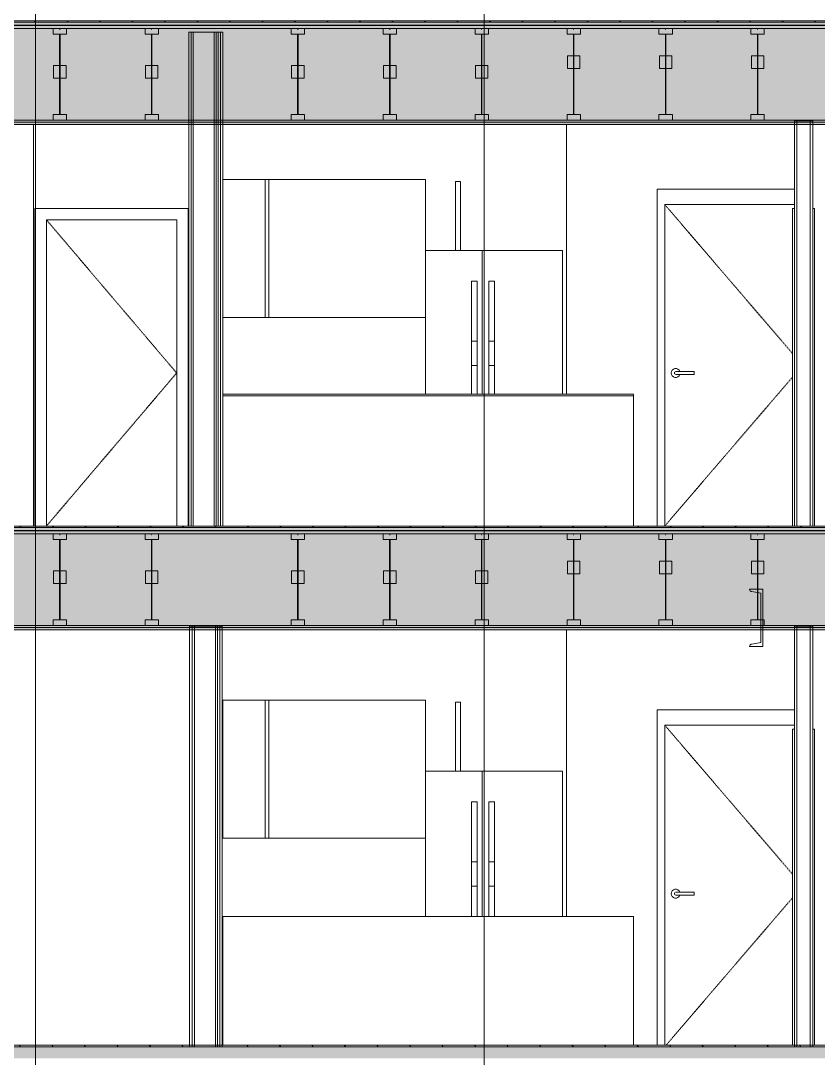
# Model space of a CAD drawing. Header units: inches. Extents: x -4168 to 1483, y -300 to 637.
# Drawn here: x -109.9 to 98.2, y -3 to 268 of the extents above; entities that cross this region are included whole.
import ezdxf

# ---------------------------------------------------------------- set-up
doc = ezdxf.new("R2010")
doc.units = ezdxf.units.IN
doc.header["$MEASUREMENT"] = 0
doc.linetypes.add('Dash 1_16_', pattern=[0.125, 0.0625, -0.0625])
doc.linetypes.add('Grid Line 1_2_', pattern=[0.875, 0.5, -0.125, 0.125, -0.125])
for name, color, linetype, lineweight in [('0-3', 55, 'Continuous', 9), ('0-5', 10, 'Continuous', 5), ('0-6', 253, 'Continuous', 9), ('A-CLNG-1', 251, 'Continuous', 5), ('A-CLNG-2', 13, 'Continuous', 9), ('A-CLNG-PATT-1', 45, 'Continuous', 9), ('A-DOOR-1', 253, 'Dash 1_16_', 9), ('A-DOOR-4', 7, 'Dash 1_16_', 9), ('A-DOOR-5', 7, 'Continuous', 9), ('A-DOOR-FRAM-2', 253, 'Continuous', 9), ('A-DOOR-FRAM-3', 7, 'Continuous', 9), ('A-FLOR-2', 8, 'Continuous', 5), ('A-FLOR-3', 251, 'Continuous', 5), ('A-FLOR-7', 192, 'Continuous', 9), ('A-FLOR-LEVL-1', 51, 'Grid Line 1_2_', 9), ('A-FLOR-MCUT-2', 51, 'Continuous', 9), ('A-FLOR-PATT-1', 45, 'Continuous', 9), ('A-WALL-1', 253, 'Continuous', 9), ('A-WALL-2', 53, 'Continuous', 13), ('A-WALL-3', 9, 'Continuous', 9), ('A-WALL-4', 250, 'Continuous', 13), ('G-ANNO-SYMB', 111, 'Continuous', 9), ('I-WALL-3', 7, 'Continuous', 9), ('I-WALL-4', 55, 'Continuous', 9), ('Q-CASE-2', 9, 'Continuous', 9), ('Q-SPCQ-1', 9, 'Continuous', 9), ('S-BEAM-2', 7, 'Continuous', 9), ('S-BEAM-3', 45, 'Continuous', 9), ('S-BEAM-4', 55, 'Continuous', 9)]:
    doc.layers.add(name, color=color, linetype=linetype, lineweight=lineweight)
pattern_1 = [(161.57, (100.2508, 147.113), (-3.8399538, -1.54e-05), [0, -27.322, 3.034, 0]), (18.43, (99.2908, 147.113), (-3.8399538, 1.54e-05), [0, -27.322, 3.034, 0]), (108.43, (100.2508, 147.113), (1.919622, -9.6005246), [9.106, -21.25]), (71.57, (99.2908, 147.113), (1.919622, 9.6005246), [9.106, -21.25])]
pattern_2 = [(135, (99.771, 146.633), (-4.24264, -4.24264), [])]
pattern_3 = [(0, (99.771, 146.633), (15.36, 3.84), [1.267, -10.253, 1.267, -10.253, -61.44]), (0, (99.771, 146.633), (15.36, 3.84), [-23.04, 1.267, -21.773, 1.267, -10.253, -26.88]), (0, (99.771, 146.633), (15.36, 3.84), [-57.6, 1.267, -6.413, 1.267, -17.933]), (120, (105.531, 148.553), (-11.005538, 11.38215), [1.267, -10.253, 1.267, -10.253, -61.44]), (120, (105.531, 148.553), (-11.005538, 11.38215), [-23.04, 1.267, -21.773, 1.267, -10.253, -26.88]), (120, (105.531, 148.553), (-11.005538, 11.38215), [-57.6, 1.267, -6.413, 1.267, -17.933]), (240, (107.451, 156.233), (-4.354462, -15.22215), [1.267, -10.253, 1.267, -10.253, -61.44]), (240, (107.451, 156.233), (-4.354462, -15.22215), [-23.04, 1.267, -21.773, 1.267, -10.253, -26.88]), (240, (107.451, 156.233), (-4.354462, -15.22215), [-57.6, 1.267, -6.413, 1.267, -17.933])]
pattern_4 = [(0, (99.771, 146.633), (0, 4.798), []), (315, (99.7708, 146.633), (4.798427, 0), [6.786, -6.786]), (45, (99.7708, 146.633), (4.798427, 0), [6.786, -6.786])]
pattern_5 = [(0, (99.771, 146.633), (30.72, 7.68), [1.267, -21.773, 1.267, -21.773, -122.88]), (0, (99.771, 146.633), (30.72, 7.68), [-46.08, 1.267, -44.813, 1.267, -21.773, -53.76]), (0, (99.771, 146.633), (30.72, 7.68), [-115.2, 1.267, -14.093, 1.267, -37.133]), (120, (111.291, 150.473), (-22.011075, 22.7643), [1.267, -21.773, 1.267, -21.773, -122.88]), (120, (111.291, 150.473), (-22.011075, 22.7643), [-46.08, 1.267, -44.813, 1.267, -21.773, -53.76]), (120, (111.291, 150.473), (-22.011075, 22.7643), [-115.2, 1.267, -14.093, 1.267, -37.133]), (240, (115.131, 165.833), (-8.708925, -30.4443), [1.267, -21.773, 1.267, -21.773, -122.88]), (240, (115.131, 165.833), (-8.708925, -30.4443), [-46.08, 1.267, -44.813, 1.267, -21.773, -53.76]), (240, (115.131, 165.833), (-8.708925, -30.4443), [-115.2, 1.267, -14.093, 1.267, -37.133])]

# ---------------------------------------------------------------- blocks, each defined once
blk = doc.blocks.new('SWING - SINGLE - FLUSH - SWING - FLUSH - 2-10 x 6-8 - PRIVACY-V67-BUILDING SECTION - EAST_WEST AT RAMP - LOOKING SOUTH')
at = {"layer": 'A-DOOR-1'}
for p in [(-11167.81, 216), (-11167.81, 136)]:
    blk.add_line(p, (-11133.81, 176), dxfattribs=at)
at = {"layer": 'A-DOOR-FRAM-2'}
for p, q in [((-11130.81, 219), (-11170.81, 219)), ((-11170.81, 219), (-11170.81, 136)), ((-11130.81, 136), (-11130.81, 219)), ((-11167.81, 136), (-11167.81, 216)), ((-11167.81, 216), (-11133.81, 216)), ((-11133.81, 216), (-11133.81, 136))]:
    blk.add_line(p, q, dxfattribs=at)
blk = doc.blocks.new('SWING - SINGLE - FLUSH - SWING - FLUSH - 2-10 x 6-8 - PRIVACY-V68-BUILDING SECTION - EAST_WEST AT RAMP - LOOKING SOUTH')
at = {"layer": 'A-DOOR-FRAM-2'}
for p, q in [((-10973.06, 0.37), (-10973.06, 83)), ((-10973.06, 83), (-10972.56, 83)), ((-10967.81, 83), (-10967.31, 83)), ((-10967.31, 83), (-10967.31, 0.37))]:
    blk.add_line(p, q, dxfattribs=at)
blk = doc.blocks.new('SWING - SINGLE - FLUSH - SWING - FLUSH - 2-10 x 6-8 - PRIVACY-V69-BUILDING SECTION - EAST_WEST AT RAMP - LOOKING SOUTH')
at = {"layer": 'A-DOOR-FRAM-2'}
for p, q in [((-10973.06, 136), (-10973.06, 219)), ((-10973.06, 219), (-10972.56, 219)), ((-10967.81, 219), (-10967.31, 219)), ((-10967.31, 219), (-10967.31, 136))]:
    blk.add_line(p, q, dxfattribs=at)
blk = doc.blocks.new('Cabinet Filler6 - Cabinet Filler-3870814-BUILDING SECTION - EAST_WEST AT RAMP - LOOKING SOUTH')
at = {"layer": 'A-WALL-3'}
for p, q in [((-11061, 90), (-11059.74, 90)), ((-11061, 90), (-11061, 72)), ((-11059.74, 72), (-11059.74, 90))]:
    blk.add_line(p, q, dxfattribs=at)
blk = doc.blocks.new('OD_CW_Upper Cabinet - OD_CW_Upper Cabinet-3856831-BUILDING SECTION - EAST_WEST AT RAMP - LOOKING SOUTH')
at = {"layer": 'Q-CASE-2'}
for p, q in [((-11110.75, 90.5), (-11121.75, 90.5)), ((-11121.75, 90.5), (-11121.75, 54.5)), ((-11109.75, 90.5), (-11110.75, 90.5)), ((-11110.75, 90.5), (-11110.75, 54.5)), ((-11110.75, 54.5), (-11110.75, 90.5)), ((-11109.75, 54.5), (-11109.75, 90.5)), ((-11121.75, 54.5), (-11110.75, 54.5)), ((-11110.75, 54.5), (-11109.75, 54.5))]:
    blk.add_line(p, q, dxfattribs=at)
blk = doc.blocks.new('Cabinet Filler14 - Cabinet Filler-3871102-BUILDING SECTION - EAST_WEST AT RAMP - LOOKING SOUTH')
at = {"layer": 'A-WALL-3'}
for p, q in [((-11061, 226), (-11059.74, 226)), ((-11061, 226), (-11061, 208)), ((-11059.74, 208), (-11059.74, 226))]:
    blk.add_line(p, q, dxfattribs=at)
blk = doc.blocks.new('OD_CW_Upper Cabinet - OD_CW_Upper Cabinet-V80-BUILDING SECTION - EAST_WEST AT RAMP - LOOKING SOUTH')
at = {"layer": 'Q-CASE-2'}
for p, q in [((-11110.75, 226.5), (-11121.75, 226.5)), ((-11109.75, 226.5), (-11110.75, 226.5)), ((-11110.75, 226.5), (-11110.75, 190.5)), ((-11110.75, 190.5), (-11110.75, 226.5)), ((-11109.75, 190.5), (-11109.75, 226.5)), ((-11121.75, 190.5), (-11110.75, 190.5)), ((-11110.75, 190.5), (-11109.75, 190.5))]:
    blk.add_line(p, q, dxfattribs=at)
blk = doc.blocks.new('OD_CW_Base Cabinet - OD_CW_Base Cabinet-3870381-BUILDING SECTION - EAST_WEST AT RAMP - LOOKING SOUTH')
at = {"layer": 'Q-CASE-2'}
for q in [(-11121.75, 170.5), (-11014.56, 170)]:
    blk.add_line((-11014.56, 170.5), q, dxfattribs=at)
blk = doc.blocks.new('OD_CW_Upper Cabinet - OD_CW_Upper Cabinet-3876458-BUILDING SECTION - EAST_WEST AT RAMP - LOOKING SOUTH')
at = {"layer": 'Q-CASE-2'}
for p, q in [((-11068.85, 90.5), (-11109.75, 90.5)), ((-11068.85, 72), (-11068.85, 90.5)), ((-11109.75, 54.5), (-11068.85, 54.5))]:
    blk.add_line(p, q, dxfattribs=at)
blk = doc.blocks.new('Refrigerator_-_Side-by-Side_6047 - 36_ X 30_-V82-BUILDING SECTION - EAST_WEST AT RAMP - LOOKING SOUTH')
at = {"layer": 'Q-SPCQ-1'}
for p, q in [((-11054.1, 72), (-11068.85, 72)), ((-11068.85, 72), (-11068.85, 34)), ((-11053.6, 72), (-11054.1, 72)), ((-11054.1, 34), (-11054.1, 72)), ((-11033.1, 72), (-11053.6, 72)), ((-11053.6, 72), (-11053.6, 34)), ((-11033.1, 34), (-11033.1, 72)), ((-11056.88, 48.29), (-11056.88, 64)), ((-11055.37, 64), (-11056.88, 64)), ((-11055.37, 64), (-11055.37, 48.29)), ((-11052.34, 48.29), (-11052.34, 64)), ((-11052.34, 64), (-11050.83, 64)), ((-11050.83, 64), (-11050.83, 48.29)), ((-11056.88, 41.94), (-11056.88, 48.29)), ((-11055.37, 48.29), (-11056.88, 48.29)), ((-11055.37, 48.29), (-11055.37, 41.94)), ((-11052.34, 41.94), (-11052.34, 48.29)), ((-11052.34, 48.29), (-11050.83, 48.29)), ((-11050.83, 48.29), (-11050.83, 41.94)), ((-11056.88, 34), (-11056.88, 41.94)), ((-11055.37, 41.94), (-11056.88, 41.94)), ((-11055.37, 41.94), (-11055.37, 34)), ((-11052.34, 34), (-11052.34, 41.94)), ((-11052.34, 41.94), (-11050.83, 41.94)), ((-11050.83, 41.94), (-11050.83, 34))]:
    blk.add_line(p, q, dxfattribs=at)
blk = doc.blocks.new('Refrigerator_-_Side-by-Side_6047 - 36_ X 30_-V84-BUILDING SECTION - EAST_WEST AT RAMP - LOOKING SOUTH')
at = {"layer": 'Q-SPCQ-1'}
for p, q in [((-11054.1, 208), (-11068.85, 208)), ((-11068.85, 208), (-11068.85, 170.5)), ((-11053.6, 208), (-11054.1, 208)), ((-11054.1, 170.5), (-11054.1, 208)), ((-11033.1, 208), (-11053.6, 208)), ((-11053.6, 208), (-11053.6, 170.5)), ((-11033.1, 170.5), (-11033.1, 208)), ((-11056.88, 184.29), (-11056.88, 200)), ((-11055.37, 200), (-11056.88, 200)), ((-11055.37, 200), (-11055.37, 184.29)), ((-11052.34, 184.29), (-11052.34, 200)), ((-11052.34, 200), (-11050.83, 200)), ((-11050.83, 200), (-11050.83, 184.29)), ((-11056.88, 177.94), (-11056.88, 184.29)), ((-11055.37, 184.29), (-11056.88, 184.29)), ((-11055.37, 184.29), (-11055.37, 177.94)), ((-11052.34, 177.94), (-11052.34, 184.29)), ((-11052.34, 184.29), (-11050.83, 184.29)), ((-11050.83, 184.29), (-11050.83, 177.94)), ((-11056.88, 170.5), (-11056.88, 177.94)), ((-11055.37, 177.94), (-11056.88, 177.94)), ((-11055.37, 177.94), (-11055.37, 170.5)), ((-11052.34, 170.5), (-11052.34, 177.94)), ((-11052.34, 177.94), (-11050.83, 177.94)), ((-11050.83, 177.94), (-11050.83, 170.5))]:
    blk.add_line(p, q, dxfattribs=at)
blk = doc.blocks.new('CTR - 1st Phase - Unit Layouts_rvt-2-BUILDING SECTION - EAST_WEST AT RAMP - LOOKING SOUTH')
at = {"layer": 'A-WALL-1'}
for p, q in [((-10967.81, 241.87), (-10972.56, 241.87)), ((-10972.56, 241.87), (-10972.56, 136)), ((-10967.81, 136), (-10967.81, 241.87)), ((-10972.56, 136), (-10967.81, 136)), ((-10967.81, 109.87), (-10972.56, 109.87)), ((-10972.56, 109.87), (-10972.56, 0)), ((-10967.81, 0), (-10967.81, 109.87)), ((-10972.56, 0), (-10967.81, 0))]:
    blk.add_line(p, q, dxfattribs=at)
at = {"layer": 'A-WALL-2'}
for p, q in [((-10971.94, 241.87), (-10971.94, 136)), ((-10968.44, 241.87), (-10968.44, 136)), ((-10971.94, 109.87), (-10971.94, 0)), ((-10968.44, 109.87), (-10968.44, 0))]:
    blk.add_line(p, q, dxfattribs=at)
at = {"layer": 'A-WALL-3'}
for p, q in [((-11171.19, 136), (-11171.19, 240.87)), ((-11014.56, 170), (-11121.75, 170)), ((-11014.56, 136), (-11014.56, 170)), ((-11014.56, 34), (-11121.75, 34)), ((-11121.75, 34), (-11121.75, 0.37)), ((-11014.56, 0.37), (-11014.56, 34))]:
    blk.add_line(p, q, dxfattribs=at)
at = {"layer": '0-6'}
for name, p in [('OD_CW_Upper Cabinet - OD_CW_Upper Cabinet-V80-BUILDING SECTION - EAST_WEST AT RAMP - LOOKING SOUTH', (0, 0)), ('OD_CW_Upper Cabinet - OD_CW_Upper Cabinet-3876458-BUILDING SECTION - EAST_WEST AT RAMP - LOOKING SOUTH', (0, 136)), ('Cabinet Filler14 - Cabinet Filler-3871102-BUILDING SECTION - EAST_WEST AT RAMP - LOOKING SOUTH', (0, 0)), ('SWING - SINGLE - FLUSH - SWING - FLUSH - 2-10 x 6-8 - PRIVACY-V67-BUILDING SECTION - EAST_WEST AT RAMP - LOOKING SOUTH', (0, 0)), ('SWING - SINGLE - FLUSH - SWING - FLUSH - 2-10 x 6-8 - PRIVACY-V69-BUILDING SECTION - EAST_WEST AT RAMP - LOOKING SOUTH', (0, 0)), ('Refrigerator_-_Side-by-Side_6047 - 36_ X 30_-V84-BUILDING SECTION - EAST_WEST AT RAMP - LOOKING SOUTH', (0, 0)), ('OD_CW_Base Cabinet - OD_CW_Base Cabinet-3870381-BUILDING SECTION - EAST_WEST AT RAMP - LOOKING SOUTH', (0, 0)), ('OD_CW_Upper Cabinet - OD_CW_Upper Cabinet-3856831-BUILDING SECTION - EAST_WEST AT RAMP - LOOKING SOUTH', (0, 0)), ('OD_CW_Upper Cabinet - OD_CW_Upper Cabinet-3876458-BUILDING SECTION - EAST_WEST AT RAMP - LOOKING SOUTH', (0, 0)), ('Cabinet Filler6 - Cabinet Filler-3870814-BUILDING SECTION - EAST_WEST AT RAMP - LOOKING SOUTH', (0, 0)), ('SWING - SINGLE - FLUSH - SWING - FLUSH - 2-10 x 6-8 - PRIVACY-V68-BUILDING SECTION - EAST_WEST AT RAMP - LOOKING SOUTH', (0, 0)), ('Refrigerator_-_Side-by-Side_6047 - 36_ X 30_-V82-BUILDING SECTION - EAST_WEST AT RAMP - LOOKING SOUTH', (0, 0))]:
    blk.add_blockref(name, p, dxfattribs=at)
blk = doc.blocks.new('HOLLOW METAL - UNIT DOOR-V90-BUILDING SECTION - EAST_WEST AT RAMP - LOOKING SOUTH')
at = {"layer": 'A-DOOR-4'}
for p, q in [((-11006.44, 84), (-10973.06, 45.06)), ((-10973.06, 38.94), (-11006.12, 0.37))]:
    blk.add_line(p, q, dxfattribs=at)
at = {"layer": 'A-DOOR-5'}
for p, q in [((-11006.44, 84), (-11006.44, 0.37)), ((-10972.56, 84), (-11006.44, 84)), ((-10998.76, 40.39), (-11002.9, 40.39)), ((-11002.9, 39.61), (-10998.76, 39.61)), ((-10998.76, 40.39), (-10998.76, 40)), ((-10998.76, 40), (-10998.76, 39.61))]:
    blk.add_line(p, q, dxfattribs=at)
at = {"layer": 'A-DOOR-5', "flags": 128}
for points in [[(-11002.9, 40.39), (-11002.92, 40.39), (-11002.94, 40.39), (-11002.97, 40.39), (-11002.99, 40.39), (-11003.01, 40.39), (-11003.04, 40.39), (-11003.06, 40.39), (-11003.08, 40.39), (-11003.1, 40.39), (-11003.13, 40.39), (-11003.15, 40.39), (-11003.17, 40.39), (-11003.19, 40.39), (-11003.21, 40.39), (-11003.23, 40.39), (-11003.25, 40.39), (-11003.27, 40.39), (-11003.29, 40.39), (-11003.3, 40.39), (-11003.32, 40.39), (-11003.34, 40.39), (-11003.35, 40.39), (-11003.37, 40.39), (-11003.38, 40.39), (-11003.39, 40.39), (-11003.41, 40.39), (-11003.42, 40.39), (-11003.43, 40.39), (-11003.44, 40.39), (-11003.45, 40.39), (-11003.45, 40.39), (-11003.46, 40.39), (-11003.47, 40.39), (-11003.47, 40.39), (-11003.48, 40.39), (-11003.48, 40.39), (-11003.48, 40.39), (-11003.49, 40.39), (-11003.49, 40.39)], [(-11003.49, 39.61), (-11003.49, 39.61), (-11003.48, 39.61), (-11003.48, 39.61), (-11003.48, 39.61), (-11003.47, 39.61), (-11003.47, 39.61), (-11003.46, 39.61), (-11003.46, 39.61), (-11003.45, 39.61), (-11003.44, 39.61), (-11003.43, 39.61), (-11003.42, 39.61), (-11003.41, 39.61), (-11003.4, 39.61), (-11003.38, 39.61), (-11003.37, 39.61), (-11003.35, 39.61), (-11003.34, 39.61), (-11003.32, 39.61), (-11003.31, 39.61), (-11003.29, 39.61), (-11003.27, 39.61), (-11003.25, 39.61), (-11003.23, 39.61), (-11003.21, 39.61), (-11003.19, 39.61), (-11003.17, 39.61), (-11003.15, 39.61), (-11003.13, 39.61), (-11003.11, 39.61), (-11003.09, 39.61), (-11003.07, 39.61), (-11003.04, 39.61), (-11003.02, 39.61), (-11003, 39.61), (-11002.97, 39.61), (-11002.95, 39.61), (-11002.93, 39.61), (-11002.9, 39.61), (-11002.9, 39.61)]]:
    blk.add_lwpolyline(points, dxfattribs=at)
at = {"layer": 'A-DOOR-5'}
for centre, radius, start, end in [((-11003.58, 40), 1.18, 19.6343, 180), ((-11003.58, 40), 1.18, 180, 340.4367), ((-11003.49, 40), 0.394, 150, 180), ((-11003.49, 40), 0.394, 180, 210), ((-11003.49, 40), 0.394, 95.4799, 105), ((-11003.49, 40), 0.394, 255, 264.5201)]:
    blk.add_arc(centre, radius, start, end, dxfattribs=at)
at = {"layer": 'A-DOOR-FRAM-3'}
for p, q in [((-11008.44, 88), (-11008.44, 0.37)), ((-10972.56, 88), (-11008.44, 88)), ((-11006.44, 0.37), (-11006.44, 84)), ((-11006.44, 84), (-10972.56, 84))]:
    blk.add_line(p, q, dxfattribs=at)
blk = doc.blocks.new('HOLLOW METAL - UNIT DOOR-2191977-BUILDING SECTION - EAST_WEST AT RAMP - LOOKING SOUTH')
at = {"layer": 'A-DOOR-4'}
for p, q in [((-11006.44, 352), (-10973.06, 313.06)), ((-10973.06, 306.94), (-11006.44, 268))]:
    blk.add_line(p, q, dxfattribs=at)
at = {"layer": 'A-DOOR-5'}
for p, q in [((-11006.44, 352), (-11006.44, 268)), ((-10972.56, 352), (-11006.44, 352)), ((-10998.76, 308.39), (-11002.9, 308.39)), ((-11002.9, 307.61), (-10998.76, 307.61)), ((-10998.76, 308.39), (-10998.76, 308)), ((-10998.76, 308), (-10998.76, 307.61))]:
    blk.add_line(p, q, dxfattribs=at)
at = {"layer": 'A-DOOR-5', "flags": 128}
for points in [[(-11002.9, 308.39), (-11002.92, 308.39), (-11002.94, 308.39), (-11002.97, 308.39), (-11002.99, 308.39), (-11003.01, 308.39), (-11003.04, 308.39), (-11003.06, 308.39), (-11003.08, 308.39), (-11003.1, 308.39), (-11003.13, 308.39), (-11003.15, 308.39), (-11003.17, 308.39), (-11003.19, 308.39), (-11003.21, 308.39), (-11003.23, 308.39), (-11003.25, 308.39), (-11003.27, 308.39), (-11003.29, 308.39), (-11003.3, 308.39), (-11003.32, 308.39), (-11003.34, 308.39), (-11003.35, 308.39), (-11003.37, 308.39), (-11003.38, 308.39), (-11003.39, 308.39), (-11003.41, 308.39), (-11003.42, 308.39), (-11003.43, 308.39), (-11003.44, 308.39), (-11003.45, 308.39), (-11003.45, 308.39), (-11003.46, 308.39), (-11003.47, 308.39), (-11003.47, 308.39), (-11003.48, 308.39), (-11003.48, 308.39), (-11003.48, 308.39), (-11003.49, 308.39), (-11003.49, 308.39)], [(-11003.49, 307.61), (-11003.49, 307.61), (-11003.48, 307.61), (-11003.48, 307.61), (-11003.48, 307.61), (-11003.47, 307.61), (-11003.47, 307.61), (-11003.46, 307.61), (-11003.46, 307.61), (-11003.45, 307.61), (-11003.44, 307.61), (-11003.43, 307.61), (-11003.42, 307.61), (-11003.41, 307.61), (-11003.4, 307.61), (-11003.38, 307.61), (-11003.37, 307.61), (-11003.35, 307.61), (-11003.34, 307.61), (-11003.32, 307.61), (-11003.31, 307.61), (-11003.29, 307.61), (-11003.27, 307.61), (-11003.25, 307.61), (-11003.23, 307.61), (-11003.21, 307.61), (-11003.19, 307.61), (-11003.17, 307.61), (-11003.15, 307.61), (-11003.13, 307.61), (-11003.11, 307.61), (-11003.09, 307.61), (-11003.07, 307.61), (-11003.04, 307.61), (-11003.02, 307.61), (-11003, 307.61), (-11002.97, 307.61), (-11002.95, 307.61), (-11002.93, 307.61), (-11002.9, 307.61), (-11002.9, 307.61)]]:
    blk.add_lwpolyline(points, dxfattribs=at)
at = {"layer": 'A-DOOR-5'}
for centre, radius, start, end in [((-11003.58, 308), 1.18, 19.6343, 180), ((-11003.58, 308), 1.18, 180, 340.4367), ((-11003.49, 308), 0.394, 150, 180), ((-11003.49, 308), 0.394, 180, 210), ((-11003.49, 308), 0.394, 95.4799, 105), ((-11003.49, 308), 0.394, 255, 264.5201)]:
    blk.add_arc(centre, radius, start, end, dxfattribs=at)
at = {"layer": 'A-DOOR-FRAM-3'}
for p, q in [((-11008.44, 356), (-11008.44, 268)), ((-10972.56, 356), (-11008.44, 356)), ((-11006.44, 268), (-11006.44, 352)), ((-11006.44, 352), (-10972.56, 352))]:
    blk.add_line(p, q, dxfattribs=at)
blk = doc.blocks.new('CTR - 1st Phase - Common Walls_rvt-2-BUILDING SECTION - EAST_WEST AT RAMP - LOOKING SOUTH')
at = {"layer": 'A-WALL-4'}
for p, q in [((-11130, 265), (-11130, 136)), ((-11129.5, 265), (-11129.5, 136)), ((-11124, 265), (-11124, 136)), ((-11123.5, 265), (-11123.5, 136)), ((-11123, 265), (-11123, 136)), ((-11122.38, 265), (-11122.38, 136)), ((-11129.81, 109.87), (-11129.81, 0)), ((-11129.19, 109.87), (-11129.19, 0)), ((-11123.69, 109.87), (-11123.69, 0)), ((-11123.19, 109.87), (-11123.19, 0)), ((-11122.56, 109.87), (-11122.56, 0))]:
    blk.add_line(p, q, dxfattribs=at)
at = {"layer": 'I-WALL-3'}
for p, q in [((-11121.75, 265), (-11130.63, 265)), ((-11130.63, 265), (-11130.63, 136)), ((-11121.75, 136), (-11121.75, 265)), ((-11130.63, 136), (-11121.75, 136)), ((-11121.94, 109.87), (-11130.44, 109.87)), ((-11130.44, 109.87), (-11130.44, 0)), ((-11121.94, 0), (-11121.94, 109.87)), ((-11130.44, 0), (-11121.94, 0))]:
    blk.add_line(p, q, dxfattribs=at)
at = {"layer": 'I-WALL-4'}
for p, q in [((-11032.1, 170.5), (-11032.1, 240.87)), ((-11008.44, 136), (-11008.44, 224)), ((-11008.44, 224), (-10972.56, 224)), ((-11032.1, 34), (-11032.1, 108.87)), ((-11008.44, 0.37), (-11008.44, 88)), ((-11008.44, 88), (-10972.56, 88))]:
    blk.add_line(p, q, dxfattribs=at)
at = {"layer": '0-3'}
for name, p in [('HOLLOW METAL - UNIT DOOR-2191977-BUILDING SECTION - EAST_WEST AT RAMP - LOOKING SOUTH', (0, -132)), ('HOLLOW METAL - UNIT DOOR-V90-BUILDING SECTION - EAST_WEST AT RAMP - LOOKING SOUTH', (0, 0))]:
    blk.add_blockref(name, p, dxfattribs=at)
blk = doc.blocks.new('TRUSS - 24_-2435410-BUILDING SECTION - EAST_WEST AT RAMP - LOOKING SOUTH')
at = {"layer": 'S-BEAM-2'}
for p, q in [((-11100.44, 134), (-11103.94, 134)), ((-11103.94, 134), (-11103.94, 132.5)), ((-11100.44, 132.5), (-11100.44, 134)), ((-11103.94, 132.5), (-11100.44, 132.5)), ((-11100.56, 124.3), (-11103.81, 124.3)), ((-11103.81, 124.3), (-11103.81, 121.04)), ((-11100.56, 121.04), (-11100.56, 124.3)), ((-11103.81, 121.04), (-11100.56, 121.04)), ((-11100.44, 111.5), (-11103.94, 111.5)), ((-11103.94, 111.5), (-11103.94, 110)), ((-11100.44, 110), (-11100.44, 111.5)), ((-11103.94, 110), (-11100.44, 110))]:
    blk.add_line(p, q, dxfattribs=at)
at = {"layer": 'S-BEAM-4'}
for p, q in [((-11102.25, 133.75), (-11102.13, 133.75)), ((-11102.25, 111.5), (-11102.25, 132.5)), ((-11102.13, 132.5), (-11102.13, 111.5))]:
    blk.add_line(p, q, dxfattribs=at)
blk = doc.blocks.new('TRUSS - 24_-2435448-BUILDING SECTION - EAST_WEST AT RAMP - LOOKING SOUTH')
at = {"layer": 'S-BEAM-2'}
for p, q in [((-11028.44, 134), (-11031.94, 134)), ((-11031.94, 134), (-11031.94, 132.5)), ((-11028.44, 132.5), (-11028.44, 134)), ((-11031.94, 132.5), (-11028.44, 132.5)), ((-11028.56, 126.83), (-11031.81, 126.83)), ((-11031.81, 126.83), (-11031.81, 123.57)), ((-11028.56, 123.57), (-11028.56, 126.83)), ((-11031.81, 123.57), (-11028.56, 123.57)), ((-11028.44, 111.5), (-11031.94, 111.5)), ((-11031.94, 111.5), (-11031.94, 110)), ((-11028.44, 110), (-11028.44, 111.5)), ((-11031.94, 110), (-11028.44, 110))]:
    blk.add_line(p, q, dxfattribs=at)
at = {"layer": 'S-BEAM-4'}
for p, q in [((-11030.25, 133.75), (-11030.13, 133.75)), ((-11030.25, 111.5), (-11030.25, 132.5)), ((-11030.13, 132.5), (-11030.13, 111.5))]:
    blk.add_line(p, q, dxfattribs=at)
blk = doc.blocks.new('TRUSS - 24_-V98-BUILDING SECTION - EAST_WEST AT RAMP - LOOKING SOUTH')
at = {"layer": 'S-BEAM-2'}
for p, q in [((-10355.64, 134), (-10355.64, 132.5)), ((-10352.14, 134), (-10355.64, 134)), ((-10352.14, 132.5), (-10352.14, 134)), ((-10355.64, 132.5), (-10352.14, 132.5)), ((-10352.26, 126.83), (-10355.51, 126.83)), ((-10355.51, 126.83), (-10355.51, 123.57)), ((-10352.26, 123.57), (-10352.26, 126.83)), ((-10355.51, 123.57), (-10352.26, 123.57)), ((-10355.64, 111.5), (-10355.64, 110)), ((-10352.14, 111.5), (-10355.64, 111.5)), ((-10352.14, 110), (-10352.14, 111.5)), ((-10355.64, 110), (-10352.14, 110))]:
    blk.add_line(p, q, dxfattribs=at)
at = {"layer": 'S-BEAM-4'}
for p, q in [((-10353.83, 133.75), (-10353.95, 133.75)), ((-10353.95, 132.5), (-10353.95, 111.5)), ((-10353.83, 111.5), (-10353.83, 132.5))]:
    blk.add_line(p, q, dxfattribs=at)
blk = doc.blocks.new('TRUSS - 24_-V99-BUILDING SECTION - EAST_WEST AT RAMP - LOOKING SOUTH')
at = {"layer": 'S-BEAM-2'}
for p, q in [((-10427.64, 134), (-10427.64, 132.5)), ((-10424.14, 134), (-10427.64, 134)), ((-10424.14, 132.5), (-10424.14, 134)), ((-10427.64, 132.5), (-10424.14, 132.5)), ((-10424.26, 124.3), (-10427.51, 124.3)), ((-10427.51, 124.3), (-10427.51, 121.04)), ((-10424.26, 121.04), (-10424.26, 124.3)), ((-10427.51, 121.04), (-10424.26, 121.04)), ((-10427.64, 111.5), (-10427.64, 110)), ((-10424.14, 111.5), (-10427.64, 111.5)), ((-10424.14, 110), (-10424.14, 111.5)), ((-10427.64, 110), (-10424.14, 110))]:
    blk.add_line(p, q, dxfattribs=at)
at = {"layer": 'S-BEAM-4'}
for p, q in [((-10425.83, 133.75), (-10425.95, 133.75)), ((-10425.95, 132.5), (-10425.95, 111.5)), ((-10425.83, 111.5), (-10425.83, 132.5))]:
    blk.add_line(p, q, dxfattribs=at)
blk = doc.blocks.new('C-Channel - C15X40-1983265-BUILDING SECTION - EAST_WEST AT RAMP - LOOKING SOUTH')
at = {"layer": 'S-BEAM-3'}
h = blk.add_hatch(dxfattribs=at)
h.set_pattern_fill('FP_32', color=256, style=0, pattern_type=2)
h.set_pattern_definition([(45, (-10964.796, 146.633), (-9.5035, 9.5035), []), (45, (-10964.796, 161.033), (-9.5035, 9.5035), [])])
h.paths.add_polyline_path([(-10984.31, 104.54), (-10980.79, 104.54), (-10980.79, 108.87), (-10981.31, 108.87), (-10981.31, 105.56), (-10983.66, 105.19), (-10984.12, 105)], flags=0)
at = {"layer": 'S-BEAM-2'}
for p, q in [((-10980.79, 119.54), (-10984.31, 119.54)), ((-10980.79, 104.54), (-10980.79, 119.54)), ((-10983.66, 118.89), (-10981.31, 118.52)), ((-10981.31, 118.52), (-10981.31, 105.56)), ((-10984.31, 104.54), (-10980.79, 104.54)), ((-10981.31, 105.56), (-10983.66, 105.19))]:
    blk.add_line(p, q, dxfattribs=at)
for centre, start, end in [((-10983.66, 119.54), 180, 270), ((-10983.66, 104.54), 90, 180)]:
    blk.add_arc(centre, 0.65, start, end, dxfattribs=at)
blk = doc.blocks.new('CTR - 1st Phase - Structure_rvt-2-BUILDING SECTION - EAST_WEST AT RAMP - LOOKING SOUTH')
at = {"layer": '0-3'}
for name, p in [('TRUSS - 24_-2435410-BUILDING SECTION - EAST_WEST AT RAMP - LOOKING SOUTH', (-62.13, 132)), ('TRUSS - 24_-2435410-BUILDING SECTION - EAST_WEST AT RAMP - LOOKING SOUTH', (-38.13, 132)), ('TRUSS - 24_-V99-BUILDING SECTION - EAST_WEST AT RAMP - LOOKING SOUTH', (-676.3, 132)), ('TRUSS - 24_-V99-BUILDING SECTION - EAST_WEST AT RAMP - LOOKING SOUTH', (-652.3, 132)), ('TRUSS - 24_-V99-BUILDING SECTION - EAST_WEST AT RAMP - LOOKING SOUTH', (-628.3, 132)), ('TRUSS - 24_-V98-BUILDING SECTION - EAST_WEST AT RAMP - LOOKING SOUTH', (-676.3, 132)), ('TRUSS - 24_-V98-BUILDING SECTION - EAST_WEST AT RAMP - LOOKING SOUTH', (-652.3, 132)), ('TRUSS - 24_-V98-BUILDING SECTION - EAST_WEST AT RAMP - LOOKING SOUTH', (-628.3, 132)), ('TRUSS - 24_-2435410-BUILDING SECTION - EAST_WEST AT RAMP - LOOKING SOUTH', (-62.13, 0)), ('TRUSS - 24_-2435410-BUILDING SECTION - EAST_WEST AT RAMP - LOOKING SOUTH', (-38.13, 0)), ('TRUSS - 24_-2435410-BUILDING SECTION - EAST_WEST AT RAMP - LOOKING SOUTH', (0, 0)), ('TRUSS - 24_-2435410-BUILDING SECTION - EAST_WEST AT RAMP - LOOKING SOUTH', (24, 0)), ('TRUSS - 24_-2435410-BUILDING SECTION - EAST_WEST AT RAMP - LOOKING SOUTH', (48, 0)), ('TRUSS - 24_-2435448-BUILDING SECTION - EAST_WEST AT RAMP - LOOKING SOUTH', (0, 0)), ('TRUSS - 24_-2435448-BUILDING SECTION - EAST_WEST AT RAMP - LOOKING SOUTH', (24, 0)), ('TRUSS - 24_-2435448-BUILDING SECTION - EAST_WEST AT RAMP - LOOKING SOUTH', (48, 0)), ('C-Channel - C15X40-1983265-BUILDING SECTION - EAST_WEST AT RAMP - LOOKING SOUTH', (0, 0))]:
    blk.add_blockref(name, p, dxfattribs=at)

msp = doc.modelspace()

# ---------------------------------------------------------------- hatches: boundary and pattern name
at = {"layer": 'A-CLNG-1'}
h = msp.add_hatch(color=256, dxfattribs=at)
h.paths.add_polyline_path([(-774.6726, 109.5), (-774.6226, 109.5), (-774.6226, 110), (-774.6726, 109.9995)], flags=0)
h.paths.add_polyline_path([(-814.2351, 109.5), (-814.2351, 110), (-814.8601, 110), (-814.8601, 109.5)], flags=0)
h.paths.add_polyline_path([(-1017.1241, 109.5), (-818.3601, 109.5), (-818.3601, 110), (-1017.1241, 110)], flags=0)
h.paths.add_polyline_path([(874.3335, 109.5), (1047.479, 109.5), (1047.4774, 110), (-366.4226, 110), (-366.4226, 109.5), (874.1123, 109.5)], flags=0)
at = {"layer": 'A-CLNG-PATT-1'}
h = msp.add_hatch(dxfattribs=at)
h.set_pattern_fill('FP_24', color=256, style=0, pattern_type=2)
h.set_pattern_definition(pattern_5)
h.paths.add_polyline_path([(-774.6226, 108.875), (-774.6226, 109.5), (-774.6726, 109.4994), (-774.6726, 108.875)], flags=0)
h.paths.add_polyline_path([(-814.2351, 108.875), (-814.2351, 109.5), (-814.8601, 109.5), (-814.8601, 108.875)], flags=0)
h.paths.add_polyline_path([(-1017.1226, 108.875), (-818.3601, 108.875), (-818.3601, 109.5), (-1017.1241, 109.5), (-1017.1241, 108.875)], flags=0)
h.paths.add_polyline_path([(915.8945, 108.875), (1047.479, 108.875), (1047.4774, 109.5), (-366.4226, 109.5), (-366.4226, 108.875), (915.0897, 108.875)], flags=0)
at = {"layer": 'A-FLOR-2'}
h = msp.add_hatch(color=256, dxfattribs=at)
h.paths.add_polyline_path([(-640.8351, 266.75), (-488.8726, 266.75), (-488.8726, 266.875), (-1045.7726, 266.875), (-1045.7726, 266.75), (-643.8081, 266.75)], flags=0)
h.paths.add_polyline_path([(662.3851, 266.75), (1076.1274, 266.75), (1076.1274, 266.875), (-365.9976, 266.875), (-365.9976, 266.75), (134.9788, 266.75), (657.4561, 266.75)], flags=0)
h = msp.add_hatch(color=256, dxfattribs=at)
h.paths.add_polyline_path([(-869.7436, 134.75), (-774.4226, 134.75), (-774.4226, 134.875), (-1045.7726, 134.875), (-1045.7726, 134.75), (-978.9823, 134.75), (-886.154, 134.75)], flags=0)
h.paths.add_polyline_path([(756.0367, 134.75), (1076.1274, 134.75), (1076.1274, 134.875), (568.7335, 134.875), (-365.9976, 134.875), (-365.9976, 134.75), (125.1207, 134.75), (720.4149, 134.75)], flags=0)
at = {"layer": 'A-FLOR-3'}
h = msp.add_hatch(color=256, dxfattribs=at)
h.paths.add_polyline_path([(-589.5888, 241.5), (-488.8726, 241.5), (-488.8726, 242), (-682.6226, 242), (-682.6226, 241.5), (-594.0476, 241.5)], flags=0)
h.paths.add_polyline_path([(-1045.1476, 241.5), (-828.3726, 241.5), (-828.3726, 241.875), (-824.8726, 241.875), (-824.8726, 241.5), (-688.1226, 241.5), (-688.1226, 242), (-1045.7726, 242), (-1045.7726, 241.5)], flags=0)
h.paths.add_polyline_path([(-91.7566, 241.5), (1076.1274, 241.5), (1076.1274, 242), (-365.9976, 242), (-365.9976, 241.5), (-101.6147, 241.5)], flags=0)
at = {"layer": 'A-FLOR-PATT-1'}
h = msp.add_hatch(dxfattribs=at)
h.set_pattern_fill('FP_20', color=256, style=0, pattern_type=2)
h.set_pattern_definition(pattern_1)
h.paths.add_polyline_path([(-1045.7726, 242), (-488.8726, 242), (-488.8726, 266), (-1051.2726, 266), (-1051.2726, 242)], flags=0)
h.paths.add_polyline_path([(682.1013, 242), (1081.6274, 242), (1081.6274, 266), (-365.9976, 266), (-365.9976, 242), (677.1722, 242)], flags=0)
h = msp.add_hatch(dxfattribs=at)
h.set_pattern_fill('FP_22', color=256, style=0, pattern_type=2)
h.set_pattern_definition(pattern_3)
h.paths.add_polyline_path([(-594.5178, 266.875), (-488.8726, 266.875), (-488.8726, 267.625), (-1045.7726, 267.6246), (-1045.7726, 266.875), (-604.3759, 266.875)], flags=0)
h.paths.add_polyline_path([(657.4561, 266.875), (1076.1274, 266.875), (1076.1274, 267.625), (-365.9976, 267.625), (-365.9976, 266.875), (647.598, 266.875)], flags=0)
h = msp.add_hatch(dxfattribs=at)
h.set_pattern_fill('FP_23', color=256, style=0, pattern_type=2)
h.set_pattern_definition(pattern_4)
h.paths.add_polyline_path([(-767.9976, 266), (-488.8726, 266), (-488.8726, 266.75), (-1045.7726, 266.75), (-1045.7726, 266), (-801.9976, 266)], flags=0)
h.paths.add_polyline_path([(916.5089, 266), (1076.1274, 266), (1076.1274, 266.75), (-365.9976, 266.75), (-365.9976, 266), (913.7657, 266)], flags=0)
h = msp.add_hatch(dxfattribs=at)
h.set_pattern_fill('FP_21', color=256, style=0, pattern_type=2)
h.set_pattern_definition(pattern_2)
h.paths.add_polyline_path([(-499.9851, 267.625), (-488.8726, 267.625), (-488.8726, 268), (-1045.1476, 268), (-1045.1476, 267.625), (-500.0543, 267.625)], flags=0)
h.paths.add_polyline_path([(662.3851, 267.625), (1075.5024, 267.625), (1075.5024, 268), (-365.9976, 268), (-365.9976, 267.625), (657.4561, 267.625)], flags=0)
h = msp.add_hatch(dxfattribs=at)
h.set_pattern_fill('FP_24', color=256, style=0, pattern_type=2)
h.set_pattern_definition(pattern_5)
h.paths.add_polyline_path([(-1045.1476, 240.875), (-828.3726, 240.875), (-828.3726, 241.5), (-1045.1476, 241.5)], flags=0)
h.paths.add_polyline_path([(-491.0082, 240.875), (-488.8726, 240.875), (-488.8726, 241.5), (-682.6226, 241.5), (-682.6226, 240.875), (-495.6101, 240.875)], flags=0)
h.paths.add_polyline_path([(-824.8726, 240.875), (-688.1226, 240.875), (-688.1226, 241.5), (-824.8726, 241.5), (-824.8726, 241.2525)], flags=0)
h.paths.add_polyline_path([(-365.9976, 240.875), (1075.5024, 240.875), (1075.5024, 241.5), (-365.9976, 241.5)], flags=0)
h = msp.add_hatch(dxfattribs=at)
h.set_pattern_fill('FP_22', color=256, style=0, pattern_type=2)
h.set_pattern_definition(pattern_3)
h.paths.add_polyline_path([(-867.7991, 134.875), (-774.4226, 134.875), (-774.4226, 135.625), (-1045.7726, 135.625), (-1045.7726, 134.875), (-869.7436, 134.875)], flags=0)
h.paths.add_polyline_path([(798.3524, 134.875), (1076.1274, 134.875), (1076.1274, 135.625), (-365.9976, 135.625), (-365.9976, 134.875), (795.3524, 134.875)], flags=0)
h = msp.add_hatch(dxfattribs=at)
h.set_pattern_fill('FP_21', color=256, style=0, pattern_type=2)
h.set_pattern_definition(pattern_2)
h.paths.add_polyline_path([(-1045.1476, 135.625), (-774.4226, 135.625), (-774.4226, 136), (-1045.1476, 136)], flags=0)
h.paths.add_polyline_path([(834.9012, 135.625), (1075.5024, 135.625), (1075.5024, 136), (-365.9976, 136), (-365.9976, 135.625), (832.3524, 135.625)], flags=0)
h = msp.add_hatch(dxfattribs=at)
h.set_pattern_fill('FP_20', color=256, style=0, pattern_type=2)
h.set_pattern_definition(pattern_1)
h.paths.add_polyline_path([(-1051.2726, 110), (-774.4226, 110), (-774.4226, 134), (-1051.2726, 134), (-1051.2726, 120.222)], flags=0)
h.paths.add_polyline_path([(-365.9976, 110), (1081.6274, 110), (1081.6274, 134), (-365.9976, 134), (-365.9976, 114.2394)], flags=0)
h = msp.add_hatch(dxfattribs=at)
h.set_pattern_fill('FP_23', color=256, style=0, pattern_type=2)
h.set_pattern_definition(pattern_4)
h.paths.add_polyline_path([(-774.4226, 134), (-774.4226, 134.75), (-1045.7726, 134.75), (-1045.7726, 134), (-781.821, 134)], flags=0)
h.paths.add_polyline_path([(6.824, 134), (1076.1274, 134), (1076.1274, 134.75), (-365.9976, 134.75), (-365.9976, 134), (-3.0341, 134)], flags=0)
h = msp.add_hatch(dxfattribs=at)
h.set_pattern_fill('FP_21', color=256, style=0, pattern_type=2)
h.set_pattern_definition(pattern_2)
h.paths.add_polyline_path([(96.7524, 0), (223.0649, 0), (223.0649, 0.375), (-59.1226, 0.375), (-59.1226, 0), (94.1274, 0)], flags=0)
h.paths.add_polyline_path([(356.0024, 0), (511.3774, 0), (511.3774, 0.375), (228.5649, 0.375), (228.5649, 0), (322.282, 0)], flags=0)
h.paths.add_polyline_path([(-1016.4976, 0), (-843.5476, 0), (-843.5476, 0.375), (-1016.4976, 0.375)], flags=0)
h.paths.add_polyline_path([(-774.6226, 0), (-774.6226, 0.375), (-774.6726, 0.375), (-774.6726, 0.0001)], flags=0)
h.paths.add_polyline_path([(898.1539, 0), (1047.4774, 0), (1047.4774, 0.375), (718.1649, 0.375), (718.1649, 0), (876.0569, 0)], flags=0)
h.paths.add_polyline_path([(-150.905, 0), (-64.6226, 0), (-64.6226, 0.375), (-367.6226, 0.375), (-367.6226, 0), (-190.3373, 0)], flags=0)
h.paths.add_polyline_path([(712.6649, 0), (712.6649, 0.375), (540.5649, 0.375), (540.5649, 0), (708.0649, 0)], flags=0)
h.paths.add_polyline_path([(518.3149, 0), (518.3149, 0.375), (516.8774, 0.375), (516.8774, 0)], flags=0)
h = msp.add_hatch(dxfattribs=at)
h.set_pattern_fill('FP_22', color=256, style=0, pattern_type=2)
h.set_pattern_definition(pattern_3)
h.paths.add_polyline_path([(440.5787, -3), (1047.4774, -3), (1047.4774, 0), (-367.6226, 0), (-367.6226, -3), (420.2899, -3)], flags=0)
h.paths.add_polyline_path([(-774.6226, -3), (-774.6226, 0), (-1016.6226, 0), (-1016.6226, -3), (-778.1726, -3)], flags=0)

# ---------------------------------------------------------------- linework, layer by layer
at = {"layer": 'A-CLNG-2'}
for p, q in [((1047.479, 110), (-366.4226, 110)), ((1047.479, 109.5), (-366.4226, 109.5)), ((-366.4226, 108.875), (1047.479, 108.875))]:
    msp.add_line(p, q, dxfattribs=at)
at = {"layer": 'A-FLOR-7'}
for p, q in [((1075.5024, 268), (-365.9976, 268)), ((-365.9976, 240.875), (1075.5024, 240.875)), ((1075.5024, 136), (-365.9976, 136)), ((518.3149, 0.375), (-367.6226, 0.375))]:
    msp.add_line(p, q, dxfattribs=at)
at = {"layer": 'A-FLOR-LEVL-1'}
for p, q in [((-1138.4549, 268), (1405.5613, 268)), ((-1138.4549, 136), (1405.5613, 136)), ((-1138.4549, 0), (1405.5613, 0))]:
    msp.add_line(p, q, dxfattribs=at)
at = {"layer": 'A-FLOR-MCUT-2'}
for p, q in [((1075.5024, 267.625), (-365.9976, 267.625)), ((1076.1274, 266.875), (-365.9976, 266.875)), ((1076.1274, 266.75), (-365.9976, 266.75)), ((1076.1274, 266), (-365.9976, 266)), ((1076.1274, 242), (-365.9976, 242)), ((1075.5024, 241.5), (-365.9976, 241.5)), ((1075.5024, 135.625), (-365.9976, 135.625)), ((1076.1274, 134.875), (-365.9976, 134.875)), ((1076.1274, 134.75), (-365.9976, 134.75)), ((1076.1274, 134), (-365.9976, 134)), ((518.3149, 0), (-367.6226, 0))]:
    msp.add_line(p, q, dxfattribs=at)
at = {"layer": 'G-ANNO-SYMB'}
for p, q in [((-106.0682, 526.9531), (-106.0682, -231.7467)), ((10.9825, 526.9531), (10.9825, -241.8387))]:
    msp.add_line(p, q, dxfattribs=at)

# ---------------------------------------------------------------- block references
at = {"layer": '0-5'}
for name in ['CTR - 1st Phase - Structure_rvt-2-BUILDING SECTION - EAST_WEST AT RAMP - LOOKING SOUTH', 'CTR - 1st Phase - Common Walls_rvt-2-BUILDING SECTION - EAST_WEST AT RAMP - LOOKING SOUTH', 'CTR - 1st Phase - Unit Layouts_rvt-2-BUILDING SECTION - EAST_WEST AT RAMP - LOOKING SOUTH']:
    msp.add_blockref(name, (11064.5668, 0), dxfattribs=at)

doc.saveas('drawing.dxf')
